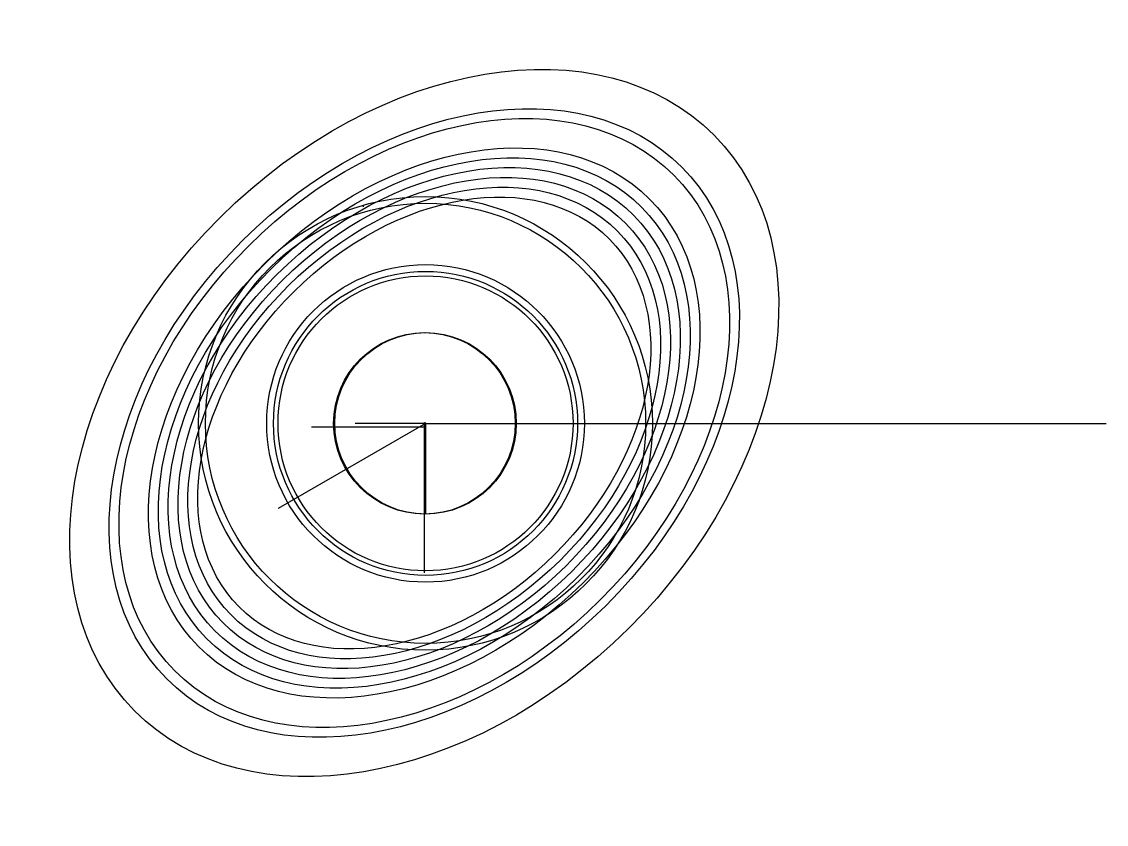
# Model space of a CAD drawing. Header units: millimetres. Extents: x 310 to 788, y 182 to 536.
import ezdxf

# ---------------------------------------------------------------- set-up
doc = ezdxf.new("R2010")
doc.units = ezdxf.units.MM
doc.layers.add('Blade', color=8, linetype='Continuous')

msp = doc.modelspace()

# ---------------------------------------------------------------- linework, layer by layer
for p, q in [((459.92, 454.55, 120.47), (460.4, 454.55, 0.47)), ((487.56, 358.78, 10), (422.61, 321.28, 10)), ((486.62, 358.75, 25.38), (456.62, 358.75, 25.38)), ((487.56, 358.78, 10), (477.56, 358.78, 10)), ((487.56, 358.78, -5), (477.56, 358.78, -5)), ((487, 358.94, 75), (487, 292.95, 75)), ((487.08, 358.78, 110), (487.08, 358.78, 130)), ((487.56, 358.78, 10), (487.08, 358.78, 130)), ((487.08, 358.78, 130), (487.08, 358.78, 160)), ((487.13, 358.39, 39), (487.52, 359.18, 39)), ((487.13, 358.39, 39), (487.13, 359.18, 39)), ((487.13, 359.18, 39), (487.52, 358.39, 39)), ((487.43, 358.56, 29.2), (487.21, 359, 29.2)), ((487.21, 358.56, 29.2), (487.43, 359, 29.2)), ((487.43, 359, 29.2), (487.21, 358.56, 29.2)), ((487.32, 358.78, 29), (487.32, 358.89, 29)), ((487.52, 358.39, 39), (487.52, 359.18, 39)), ((487.56, 358.78), (546.51, 358.78)), ((487.56, 358.78, 10), (487.56, 318.78, 10)), ((487.56, 358.78, 10), (787.56, 358.78, 10)), ((487.56, 358.78, 10), (487.56, 358.78, -5)), ((546.51, 358.78), (546.51, 358.78, 50)), ((687.56, 358.78, 10), (687.56, 358.78, 60)), ((487.32, 357.08, 75), (437.32, 357.08, 75)), ((422.61, 321.28, 10), (422.61, 321.28, 60))]:
    msp.add_line(p, q)
at = {"extrusion": (-1.22465e-16, 0, -1)}
for p, q in [((487.43, 358.56, 29.2), (487.21, 359, 29.2)), ((487.32, 358.78, 29.2), (487.32, 358.89, 29.2))]:
    msp.add_line(p, q, dxfattribs=at)
at = {"extrusion": (-1, 0, 6.12323e-17), "elevation": -487.32}
msp.add_lwpolyline([(-358.87, 28.93), (-358.87, 29.08), (-358.92, 29.08), (-358.92, 28.93)], close=True, dxfattribs=at)
at = {"extrusion": (0.496732, -0.5, 0.709406)}
for radius in [180, 160, 155, 140, 135, 130, 125, 120, 115]:
    msp.add_circle((598.47, -9.99, 115.64), radius, dxfattribs=at)
for centre, radius in [((487.56, 358.78, 84.9), 100), ((487.56, 358.78, 85.1), 97), ((487.56, 358.78, 23), 70), ((487.56, 358.78, 85), 70), ((487.56, 358.78, 23.5), 67), ((487.56, 358.78, 83), 65), ((487.56, 358.78, 85.1), 65), ((487.08, 358.78, 110), 40), ((487.56, 358.78, 10), 40), ((487.32, 358.78, 29.08), 0.15), ((487.32, 358.8, 29), 0.0973)]:
    msp.add_circle(centre, radius)
at = {"extrusion": (-1.22465e-16, 0, -1)}
for centre in [(-487.32, 358.78, -29.08), (-487.32, 358.78, -29.2), (-487.32, 358.78, -29)]:
    msp.add_circle(centre, 0.11, dxfattribs=at)
at = {"layer": 'Blade'}
msp.add_line((637.56, 358.78, 10), (637.56, 358.78, 75), dxfattribs=at)

doc.saveas('drawing.dxf')
